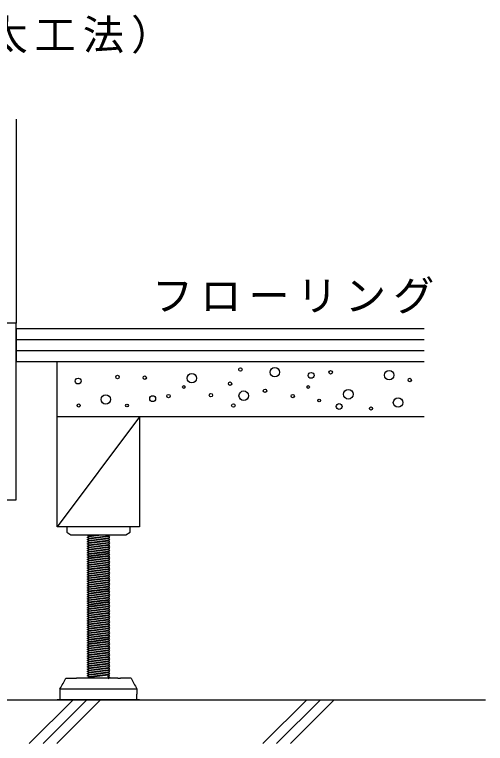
# Model space of a CAD drawing. Units: millimetres, scale not verified. Extents: x -688 to 687, y -487 to 475.
# Drawn here: x 238.5 to 409.9, y -53.2 to 212.3 of the extents above; entities that cross this region are included whole.
import ezdxf

# ---------------------------------------------------------------- set-up
doc = ezdxf.new("R2010")
doc.units = ezdxf.units.MM
doc.header["$LTSCALE"] = 5
for name, color, linetype in [('1-0_中心線', 7, 'Continuous'), ('1-1_中線', 6, 'Continuous'), ('1-2_太線１', 7, 'Continuous')]:
    doc.layers.add(name, color=color, linetype=linetype)
doc.styles.add('ＭＳ ゴシック', font='')
doc.styles.get('ＭＳ ゴシック').set_extended_font_data('MS Gothic')

msp = doc.modelspace()

# ---------------------------------------------------------------- linework, layer by layer
at = {"layer": '1-0_中心線'}
for p, q in [((239.012, 35.53), (239.012, 99.878)), ((387.542, 85.78), (239.012, 85.78))]:
    msp.add_line(p, q, dxfattribs=at)
at = {"layer": '1-1_中線'}
msp.add_lwpolyline([(249.012, 85.78), (239.012, 85.78), (239.012, 97.78)], dxfattribs=at)
at = {"layer": '1-2_太線１'}
for p, q in [((239.012, 174.149), (239.012, 99.878)), ((239.012, 97.78), (239.012, 85.78)), ((387.542, 97.78), (239.012, 97.78)), ((387.542, 93.78), (239.012, 93.78)), ((387.542, 89.78), (239.012, 89.78)), ((387.542, 85.78), (254.012, 85.78)), ((254.012, 65.78), (254.012, 85.78)), ((387.542, 65.78), (254.012, 65.78)), ((284.012, 65.78), (254.012, 65.78)), ((191.237, 35.53), (239.012, 35.53)), ((257.512, 25.78), (257.512, 23.78)), ((280.512, 23.78), (280.512, 25.78)), ((264.862, 21.88), (265.512, 22.18)), ((265.512, 21.58), (264.862, 21.88)), ((264.862, 21.08), (265.512, 21.38)), ((265.512, 22.38), (268.623, 22.78)), ((265.512, 22.18), (270.178, 22.78)), ((265.512, 22.18), (265.512, 22.38)), ((265.512, 21.38), (272.512, 22.28)), ((265.512, 20.58), (272.512, 21.48)), ((272.512, 22.48), (273.162, 22.78)), ((272.512, 22.28), (272.512, 22.48)), ((273.162, 21.98), (272.512, 22.28)), ((272.512, 21.68), (273.162, 21.98)), ((272.512, 21.48), (272.512, 21.68)), ((273.162, 21.18), (272.512, 21.48)), ((265.512, 20.78), (264.862, 21.08)), ((264.862, 20.28), (265.512, 20.58)), ((265.512, 19.98), (264.862, 20.28)), ((264.862, 19.48), (265.512, 19.78)), ((265.512, 19.18), (264.862, 19.48)), ((264.862, 18.68), (265.512, 18.98)), ((265.512, 18.38), (264.862, 18.68)), ((265.512, 19.78), (272.512, 20.68)), ((265.512, 18.98), (272.512, 19.88)), ((265.512, 18.18), (272.512, 19.08)), ((272.512, 20.88), (273.162, 21.18)), ((272.512, 20.68), (272.512, 20.88)), ((273.162, 20.38), (272.512, 20.68)), ((272.512, 20.08), (273.162, 20.38)), ((272.512, 19.88), (272.512, 20.08)), ((273.162, 19.58), (272.512, 19.88)), ((272.512, 19.28), (273.162, 19.58)), ((272.512, 19.08), (272.512, 19.28)), ((273.162, 18.78), (272.512, 19.08)), ((272.512, 18.48), (273.162, 18.78)), ((264.862, 17.88), (265.512, 18.18)), ((265.512, 17.58), (264.862, 17.88)), ((264.862, 17.08), (265.512, 17.38)), ((265.512, 16.78), (264.862, 17.08)), ((264.862, 16.28), (265.512, 16.58)), ((265.512, 15.98), (264.862, 16.28)), ((265.512, 17.38), (272.512, 18.28)), ((265.512, 16.58), (272.512, 17.48)), ((265.512, 15.78), (272.512, 16.68)), ((272.512, 18.28), (272.512, 18.48)), ((273.162, 17.98), (272.512, 18.28)), ((272.512, 17.68), (273.162, 17.98)), ((272.512, 17.48), (272.512, 17.68)), ((273.162, 17.18), (272.512, 17.48)), ((272.512, 16.88), (273.162, 17.18)), ((272.512, 16.68), (272.512, 16.88)), ((273.162, 16.38), (272.512, 16.68)), ((272.512, 16.08), (273.162, 16.38)), ((272.512, 15.88), (272.512, 16.08)), ((264.862, 14.68), (265.512, 14.98)), ((265.512, 14.38), (264.862, 14.68)), ((264.862, 13.88), (265.512, 14.18)), ((265.512, 13.58), (264.862, 13.88)), ((264.862, 13.08), (265.512, 13.38)), ((265.512, 14.98), (272.512, 15.88)), ((265.512, 14.18), (272.512, 15.08)), ((265.512, 13.38), (272.512, 14.28)), ((265.512, 12.58), (272.512, 13.48)), ((273.162, 15.58), (272.512, 15.88)), ((272.512, 15.28), (273.162, 15.58)), ((272.512, 15.08), (272.512, 15.28)), ((273.162, 14.78), (272.512, 15.08)), ((272.512, 14.48), (273.162, 14.78)), ((272.512, 14.28), (272.512, 14.48)), ((273.162, 13.98), (272.512, 14.28)), ((272.512, 13.68), (273.162, 13.98)), ((272.512, 13.48), (272.512, 13.68)), ((273.162, 13.18), (272.512, 13.48)), ((265.512, 12.78), (264.862, 13.08)), ((264.862, 12.28), (265.512, 12.58)), ((265.512, 11.98), (264.862, 12.28)), ((264.862, 11.48), (265.512, 11.78)), ((265.512, 11.18), (264.862, 11.48)), ((264.862, 10.68), (265.512, 10.98)), ((265.512, 10.38), (264.862, 10.68)), ((265.512, 11.78), (272.512, 12.68)), ((265.512, 10.98), (272.512, 11.88)), ((265.512, 10.18), (272.512, 11.08)), ((272.512, 12.88), (273.162, 13.18)), ((272.512, 12.68), (272.512, 12.88)), ((273.162, 12.38), (272.512, 12.68)), ((272.512, 12.08), (273.162, 12.38)), ((272.512, 11.88), (272.512, 12.08)), ((273.162, 11.58), (272.512, 11.88)), ((272.512, 11.28), (273.162, 11.58)), ((272.512, 11.08), (272.512, 11.28)), ((273.162, 10.78), (272.512, 11.08)), ((272.512, 10.48), (273.162, 10.78)), ((264.862, 9.08), (265.512, 9.38)), ((265.512, 8.78), (264.862, 9.08)), ((264.862, 8.28), (265.512, 8.58)), ((265.512, 7.98), (264.862, 8.28)), ((265.512, 9.38), (272.512, 10.28)), ((265.512, 8.58), (272.512, 9.48)), ((265.512, 7.78), (272.512, 8.68)), ((272.512, 10.28), (272.512, 10.48)), ((273.162, 9.98), (272.512, 10.28)), ((272.512, 9.68), (273.162, 9.98)), ((272.512, 9.48), (272.512, 9.68)), ((273.162, 9.18), (272.512, 9.48)), ((272.512, 8.88), (273.162, 9.18)), ((272.512, 8.68), (272.512, 8.88)), ((273.162, 8.38), (272.512, 8.68)), ((272.512, 8.08), (273.162, 8.38)), ((272.512, 7.88), (272.512, 8.08)), ((264.862, 7.48), (265.512, 7.78)), ((265.512, 7.18), (264.862, 7.48)), ((264.862, 6.68), (265.512, 6.98)), ((265.512, 6.38), (264.862, 6.68)), ((264.862, 5.88), (265.512, 6.18)), ((265.512, 5.58), (264.862, 5.88)), ((264.862, 5.08), (265.512, 5.38)), ((265.512, 6.98), (272.512, 7.88)), ((265.512, 6.18), (272.512, 7.08)), ((265.512, 5.38), (272.512, 6.28)), ((265.512, 4.58), (272.512, 5.48)), ((273.162, 7.58), (272.512, 7.88)), ((272.512, 7.28), (273.162, 7.58)), ((272.512, 7.08), (272.512, 7.28)), ((273.162, 6.78), (272.512, 7.08)), ((272.512, 6.48), (273.162, 6.78)), ((272.512, 6.28), (272.512, 6.48)), ((273.162, 5.98), (272.512, 6.28)), ((272.512, 5.68), (273.162, 5.98)), ((272.512, 5.48), (272.512, 5.68)), ((273.162, 5.18), (272.512, 5.48)), ((265.512, 4.78), (264.862, 5.08)), ((264.862, 4.28), (265.512, 4.58)), ((265.512, 3.98), (264.862, 4.28)), ((264.862, 3.48), (265.512, 3.78)), ((265.512, 3.18), (264.862, 3.48)), ((264.862, 2.68), (265.512, 2.98)), ((265.512, 2.38), (264.862, 2.68)), ((265.512, 3.78), (272.512, 4.68)), ((265.512, 2.98), (272.512, 3.88)), ((265.512, 2.18), (272.512, 3.08)), ((272.512, 4.88), (273.162, 5.18)), ((272.512, 4.68), (272.512, 4.88)), ((273.162, 4.38), (272.512, 4.68)), ((272.512, 4.08), (273.162, 4.38)), ((272.512, 3.88), (272.512, 4.08)), ((273.162, 3.58), (272.512, 3.88)), ((272.512, 3.28), (273.162, 3.58)), ((272.512, 3.08), (272.512, 3.28)), ((273.162, 2.78), (272.512, 3.08)), ((272.512, 2.48), (273.162, 2.78)), ((264.862, 1.88), (265.512, 2.18)), ((265.512, 1.58), (264.862, 1.88)), ((264.862, 1.08), (265.512, 1.38)), ((265.512, 0.78), (264.862, 1.08)), ((264.862, 0.28), (265.512, 0.58)), ((265.512, -0.02), (264.862, 0.28)), ((265.512, 1.38), (272.512, 2.28)), ((265.512, 0.58), (272.512, 1.48)), ((265.512, -0.22), (272.512, 0.68)), ((272.512, 2.28), (272.512, 2.48)), ((273.162, 1.98), (272.512, 2.28)), ((272.512, 1.68), (273.162, 1.98)), ((272.512, 1.48), (272.512, 1.68)), ((273.162, 1.18), (272.512, 1.48)), ((272.512, 0.88), (273.162, 1.18)), ((272.512, 0.68), (272.512, 0.88)), ((273.162, 0.38), (272.512, 0.68)), ((272.512, 0.08), (273.162, 0.38)), ((272.512, -0.12), (272.512, 0.08)), ((264.862, -0.52), (265.512, -0.22)), ((265.512, -0.82), (264.862, -0.52)), ((264.862, -1.32), (265.512, -1.02)), ((265.512, -1.62), (264.862, -1.32)), ((264.862, -2.12), (265.512, -1.82)), ((265.512, -2.42), (264.862, -2.12)), ((264.862, -2.92), (265.512, -2.62)), ((265.512, -1.02), (272.512, -0.12)), ((265.512, -1.82), (272.512, -0.92)), ((265.512, -2.62), (272.512, -1.72)), ((265.512, -3.42), (272.512, -2.52)), ((273.162, -0.42), (272.512, -0.12)), ((272.512, -0.72), (273.162, -0.42)), ((272.512, -0.92), (272.512, -0.72)), ((273.162, -1.22), (272.512, -0.92)), ((272.512, -1.52), (273.162, -1.22)), ((272.512, -1.72), (272.512, -1.52)), ((273.162, -2.02), (272.512, -1.72)), ((272.512, -2.32), (273.162, -2.02)), ((272.512, -2.52), (272.512, -2.32)), ((273.162, -2.82), (272.512, -2.52)), ((265.512, -3.22), (264.862, -2.92)), ((264.862, -3.72), (265.512, -3.42)), ((265.512, -4.02), (264.862, -3.72)), ((264.862, -4.52), (265.512, -4.22)), ((265.512, -4.82), (264.862, -4.52)), ((264.862, -5.32), (265.512, -5.02)), ((265.512, -4.22), (272.512, -3.32)), ((265.512, -4.82), (272.512, -3.92)), ((265.512, -5.02), (265.512, -4.82)), ((265.512, -5.82), (272.512, -4.92)), ((272.512, -3.12), (273.162, -2.82)), ((272.512, -3.32), (272.512, -3.12)), ((273.162, -3.62), (272.512, -3.32)), ((272.512, -3.92), (273.162, -3.62)), ((273.162, -4.42), (272.512, -4.12)), ((272.512, -4.72), (273.162, -4.42)), ((272.512, -4.92), (272.512, -4.72)), ((273.162, -5.22), (272.512, -4.92)), ((272.512, -5.52), (273.162, -5.22)), ((265.512, -5.62), (264.862, -5.32)), ((264.862, -6.12), (265.512, -5.82)), ((265.512, -6.42), (264.862, -6.12)), ((264.862, -6.92), (265.512, -6.62)), ((265.512, -7.22), (264.862, -6.92)), ((264.862, -7.72), (265.512, -7.42)), ((265.512, -8.02), (264.862, -7.72)), ((265.512, -6.62), (272.512, -5.72)), ((265.512, -7.42), (272.512, -6.52)), ((265.512, -8.22), (272.512, -7.32)), ((272.512, -5.72), (272.512, -5.52)), ((273.162, -6.02), (272.512, -5.72)), ((272.512, -6.32), (273.162, -6.02)), ((272.512, -6.52), (272.512, -6.32)), ((273.162, -6.82), (272.512, -6.52)), ((272.512, -7.12), (273.162, -6.82)), ((272.512, -7.32), (272.512, -7.12)), ((273.162, -7.62), (272.512, -7.32)), ((272.512, -7.92), (273.162, -7.62)), ((272.512, -8.12), (272.512, -7.92)), ((264.862, -8.52), (265.512, -8.22)), ((265.512, -8.82), (264.862, -8.52)), ((264.862, -9.32), (265.512, -9.02)), ((265.512, -9.62), (264.862, -9.32)), ((264.862, -10.12), (265.512, -9.82)), ((265.512, -10.42), (264.862, -10.12)), ((265.512, -9.02), (272.512, -8.12)), ((265.512, -9.82), (272.512, -8.92)), ((265.512, -10.62), (272.512, -9.72)), ((265.512, -11.42), (272.512, -10.52)), ((273.162, -8.42), (272.512, -8.12)), ((272.512, -8.72), (273.162, -8.42)), ((272.512, -8.92), (272.512, -8.72)), ((273.162, -9.22), (272.512, -8.92)), ((272.512, -9.52), (273.162, -9.22)), ((272.512, -9.72), (272.512, -9.52)), ((273.162, -10.02), (272.512, -9.72)), ((272.512, -10.32), (273.162, -10.02)), ((272.512, -10.52), (272.512, -10.32)), ((273.162, -10.82), (272.512, -10.52)), ((264.862, -10.92), (265.512, -10.62)), ((265.512, -11.22), (264.862, -10.92)), ((264.862, -11.72), (265.512, -11.42)), ((265.512, -12.02), (264.862, -11.72)), ((264.862, -12.52), (265.512, -12.22)), ((265.512, -12.82), (264.862, -12.52)), ((264.862, -13.32), (265.512, -13.02)), ((265.512, -12.22), (272.512, -11.32)), ((265.512, -13.02), (272.512, -12.12)), ((265.512, -13.82), (272.512, -12.92)), ((272.512, -11.12), (273.162, -10.82)), ((272.512, -11.32), (272.512, -11.12)), ((273.162, -11.62), (272.512, -11.32)), ((272.512, -11.92), (273.162, -11.62)), ((272.512, -12.12), (272.512, -11.92)), ((273.162, -12.42), (272.512, -12.12)), ((272.512, -12.72), (273.162, -12.42)), ((272.512, -12.92), (272.512, -12.72)), ((273.162, -13.22), (272.512, -12.92)), ((272.512, -13.52), (273.162, -13.22)), ((265.512, -13.62), (264.862, -13.32)), ((264.862, -14.12), (265.512, -13.82)), ((265.512, -14.42), (264.862, -14.12)), ((264.862, -14.92), (265.512, -14.62)), ((265.512, -15.22), (264.862, -14.92)), ((264.862, -15.72), (265.512, -15.42)), ((265.512, -16.02), (264.862, -15.72)), ((265.512, -14.62), (272.512, -13.72)), ((265.512, -15.42), (272.512, -14.52)), ((265.512, -16.22), (272.512, -15.32)), ((265.512, -16.82), (272.512, -15.92)), ((272.512, -13.72), (272.512, -13.52)), ((273.162, -14.02), (272.512, -13.72)), ((272.512, -14.32), (273.162, -14.02)), ((272.512, -14.52), (272.512, -14.32)), ((273.162, -14.82), (272.512, -14.52)), ((272.512, -15.12), (273.162, -14.82)), ((272.512, -15.32), (272.512, -15.12)), ((273.162, -15.62), (272.512, -15.32)), ((272.512, -15.92), (273.162, -15.62)), ((264.862, -16.52), (265.512, -16.22)), ((265.512, -16.82), (264.862, -16.52)), ((264.862, -17.32), (265.512, -17.02)), ((265.512, -17.62), (264.862, -17.32)), ((264.862, -18.12), (265.512, -17.82)), ((265.512, -18.42), (264.862, -18.12)), ((265.512, -17.02), (265.512, -16.82)), ((265.512, -17.82), (272.512, -16.92)), ((265.512, -18.62), (272.512, -17.72)), ((265.512, -19.42), (272.512, -18.52)), ((273.162, -16.42), (272.512, -16.12)), ((272.512, -16.72), (273.162, -16.42)), ((272.512, -16.92), (272.512, -16.72)), ((273.162, -17.22), (272.512, -16.92)), ((272.512, -17.52), (273.162, -17.22)), ((272.512, -17.72), (272.512, -17.52)), ((273.162, -18.02), (272.512, -17.72)), ((272.512, -18.32), (273.162, -18.02)), ((272.512, -18.52), (272.512, -18.32)), ((273.162, -18.82), (272.512, -18.52)), ((264.862, -18.92), (265.512, -18.62)), ((265.512, -19.22), (264.862, -18.92)), ((264.862, -19.72), (265.512, -19.42)), ((265.512, -20.02), (264.862, -19.72)), ((264.862, -20.52), (265.512, -20.22)), ((265.512, -20.82), (264.862, -20.52)), ((264.862, -21.32), (265.512, -21.02)), ((265.512, -20.22), (272.512, -19.32)), ((265.512, -21.02), (272.512, -20.12)), ((265.512, -21.82), (272.512, -20.92)), ((272.512, -19.12), (273.162, -18.82)), ((272.512, -19.32), (272.512, -19.12)), ((273.162, -19.62), (272.512, -19.32)), ((272.512, -19.92), (273.162, -19.62)), ((272.512, -20.12), (272.512, -19.92)), ((273.162, -20.42), (272.512, -20.12)), ((272.512, -20.72), (273.162, -20.42)), ((272.512, -20.92), (272.512, -20.72)), ((273.162, -21.22), (272.512, -20.92)), ((272.512, -21.52), (273.162, -21.22)), ((265.512, -21.62), (264.862, -21.32)), ((264.862, -22.12), (265.512, -21.82)), ((265.512, -22.42), (264.862, -22.12)), ((264.862, -22.92), (265.512, -22.62)), ((265.512, -23.22), (264.862, -22.92)), ((264.862, -23.72), (265.512, -23.42)), ((265.512, -24.02), (264.862, -23.72)), ((265.512, -22.62), (272.512, -21.72)), ((265.512, -23.42), (272.512, -22.52)), ((265.512, -24.22), (272.512, -23.32)), ((272.512, -21.72), (272.512, -21.52)), ((273.162, -22.02), (272.512, -21.72)), ((272.512, -22.32), (273.162, -22.02)), ((272.512, -22.52), (272.512, -22.32)), ((273.162, -22.82), (272.512, -22.52)), ((272.512, -23.12), (273.162, -22.82)), ((272.512, -23.32), (272.512, -23.12)), ((273.162, -23.62), (272.512, -23.32)), ((272.512, -23.92), (273.162, -23.62)), ((264.862, -24.52), (265.512, -24.22)), ((265.512, -24.82), (264.862, -24.52)), ((264.862, -25.32), (265.512, -25.02)), ((264.862, -25.32), (265.512, -25.02)), ((265.512, -25.62), (264.862, -25.32)), ((265.512, -25.62), (264.862, -25.32)), ((264.862, -26.12), (265.512, -25.82)), ((264.862, -26.12), (265.512, -25.82)), ((265.512, -26.42), (264.862, -26.12)), ((265.512, -26.42), (264.862, -26.12)), ((265.512, -25.02), (272.512, -24.12)), ((265.512, -25.82), (272.512, -24.92)), ((265.512, -25.82), (272.512, -24.92)), ((265.512, -26.62), (272.512, -25.72)), ((265.512, -26.62), (272.512, -25.72)), ((265.512, -27.42), (272.512, -26.52)), ((265.512, -27.42), (272.512, -26.52)), ((272.512, -24.12), (272.512, -23.92)), ((273.162, -24.42), (272.512, -24.12)), ((272.512, -24.72), (273.162, -24.42)), ((272.512, -24.92), (272.512, -24.72)), ((273.162, -25.22), (272.512, -24.92)), ((272.512, -25.52), (273.162, -25.22)), ((272.512, -25.72), (272.512, -25.52)), ((272.512, -25.72), (272.512, -25.52)), ((273.162, -26.02), (272.512, -25.72)), ((273.162, -26.02), (272.512, -25.72)), ((272.512, -26.32), (273.162, -26.02)), ((272.512, -26.32), (273.162, -26.02)), ((272.512, -26.52), (272.512, -26.32)), ((272.512, -26.52), (272.512, -26.32)), ((273.162, -26.82), (272.512, -26.52)), ((273.162, -26.82), (272.512, -26.52)), ((264.862, -26.92), (265.512, -26.62)), ((264.862, -26.92), (265.512, -26.62)), ((265.512, -27.22), (264.862, -26.92)), ((265.512, -27.22), (264.862, -26.92)), ((264.862, -27.72), (265.512, -27.42)), ((264.862, -27.72), (265.512, -27.42)), ((265.512, -28.02), (264.862, -27.72)), ((265.512, -28.02), (264.862, -27.72)), ((264.862, -28.52), (265.512, -28.22)), ((265.512, -28.82), (264.862, -28.52)), ((264.862, -29.32), (265.512, -29.02)), ((265.512, -28.02), (272.512, -27.12)), ((265.512, -28.22), (272.512, -27.32)), ((265.512, -29.02), (272.512, -28.12)), ((267.067, -28.02), (272.512, -27.32)), ((271.734, -28.02), (272.512, -27.92)), ((272.512, -27.12), (273.162, -26.82)), ((272.512, -27.12), (273.162, -26.82)), ((272.512, -27.32), (272.512, -27.12)), ((272.512, -27.32), (272.512, -27.12)), ((273.162, -27.62), (272.512, -27.32)), ((273.162, -27.62), (272.512, -27.32)), ((272.512, -27.92), (273.162, -27.62)), ((272.512, -27.92), (273.162, -27.62)), ((272.512, -28.12), (272.512, -27.92)), ((272.512, -28.02), (272.512, -27.92)), ((273.162, -28.42), (272.512, -28.12)), ((272.512, -28.72), (273.162, -28.42)), ((272.512, -28.92), (272.512, -28.72)), ((273.162, -29.22), (272.512, -28.92)), ((257.092, -29.42), (261.012, -29.42)), ((262.012, -29.42), (261.012, -29.42)), ((276.012, -29.42), (262.012, -29.42)), ((272.512, -29.52), (273.162, -29.22)), ((276.012, -29.42), (277.012, -29.42)), ((280.931, -29.42), (277.012, -29.42)), ((255.012, -33.22), (255.012, -35.22)), ((255.012, -35.22), (255.012, -37.22)), ((283.012, -37.22), (283.012, -35.22)), ((187.037, -37.22), (409.857, -37.22)), ((259.764, -37.22), (243.83, -53.154)), ((248.83, -53.154), (264.764, -37.22)), ((253.83, -53.154), (269.764, -37.22)), ((284.012, -37.22), (254.012, -37.22)), ((344.798, -37.22), (328.864, -53.154)), ((333.864, -53.154), (349.798, -37.22)), ((338.864, -53.154), (354.798, -37.22))]:
    msp.add_line(p, q, dxfattribs=at)
for points in [[(239.012, 99.878), (208.037, 99.878), (208.037, 92.528), (204.887, 92.528), (204.887, 95.678), (191.237, 95.678)], [(284.012, 65.78), (254.012, 25.78), (254.012, 65.78)], [(284.012, 65.78), (284.012, 25.78), (254.012, 25.78)], [(257.512, 23.78), (259.012, 22.78), (279.012, 22.78), (280.512, 23.78)], [(265.512, 22.38), (264.862, 22.68), (265.078, 22.78)], [(265.512, 21.38), (265.512, 21.58), (272.512, 22.48)], [(265.512, 20.58), (265.512, 20.78), (272.512, 21.68)], [(265.512, 19.78), (265.512, 19.98), (272.512, 20.88)], [(265.512, 18.98), (265.512, 19.18), (272.512, 20.08)], [(265.512, 18.18), (265.512, 18.38), (272.512, 19.28)], [(265.512, 17.38), (265.512, 17.58), (272.512, 18.48)], [(265.512, 16.58), (265.512, 16.78), (272.512, 17.68)], [(265.512, 15.78), (265.512, 15.98), (272.512, 16.88)], [(265.512, 14.98), (265.512, 15.18), (272.512, 16.08)], [(265.512, 15.18), (264.862, 15.48), (265.512, 15.78)], [(265.512, 14.18), (265.512, 14.38), (272.512, 15.28)], [(265.512, 13.38), (265.512, 13.58), (272.512, 14.48)], [(265.512, 12.58), (265.512, 12.78), (272.512, 13.68)], [(265.512, 11.78), (265.512, 11.98), (272.512, 12.88)], [(265.512, 10.98), (265.512, 11.18), (272.512, 12.08)], [(265.512, 10.18), (265.512, 10.38), (272.512, 11.28)], [(265.512, 9.58), (264.862, 9.88), (265.512, 10.18)], [(265.512, 9.38), (265.512, 9.58), (272.512, 10.48)], [(265.512, 8.58), (265.512, 8.78), (272.512, 9.68)], [(265.512, 7.78), (265.512, 7.98), (272.512, 8.88)], [(265.512, 6.98), (265.512, 7.18), (272.512, 8.08)], [(265.512, 6.18), (265.512, 6.38), (272.512, 7.28)], [(265.512, 5.38), (265.512, 5.58), (272.512, 6.48)], [(265.512, 4.58), (265.512, 4.78), (272.512, 5.68)], [(265.512, 3.78), (265.512, 3.98), (272.512, 4.88)], [(265.512, 2.98), (265.512, 3.18), (272.512, 4.08)], [(265.512, 2.18), (265.512, 2.38), (272.512, 3.28)], [(265.512, 1.38), (265.512, 1.58), (272.512, 2.48)], [(265.512, 0.58), (265.512, 0.78), (272.512, 1.68)], [(265.512, -0.22), (265.512, -0.02), (272.512, 0.88)], [(265.512, -1.02), (265.512, -0.82), (272.512, 0.08)], [(265.512, -1.82), (265.512, -1.62), (272.512, -0.72)], [(265.512, -2.62), (265.512, -2.42), (272.512, -1.52)], [(265.512, -3.42), (265.512, -3.22), (272.512, -2.32)], [(265.512, -4.22), (265.512, -4.02), (272.512, -3.12)], [(265.512, -5.02), (272.512, -4.12), (272.512, -3.92)], [(265.512, -5.82), (265.512, -5.62), (272.512, -4.72)], [(265.512, -6.62), (265.512, -6.42), (272.512, -5.52)], [(265.512, -7.42), (265.512, -7.22), (272.512, -6.32)], [(265.512, -8.22), (265.512, -8.02), (272.512, -7.12)], [(265.512, -9.02), (265.512, -8.82), (272.512, -7.92)], [(265.512, -9.82), (265.512, -9.62), (272.512, -8.72)], [(265.512, -10.62), (265.512, -10.42), (272.512, -9.52)], [(265.512, -11.42), (265.512, -11.22), (272.512, -10.32)], [(265.512, -12.22), (265.512, -12.02), (272.512, -11.12)], [(265.512, -13.02), (265.512, -12.82), (272.512, -11.92)], [(265.512, -13.82), (265.512, -13.62), (272.512, -12.72)], [(265.512, -14.62), (265.512, -14.42), (272.512, -13.52)], [(265.512, -15.42), (265.512, -15.22), (272.512, -14.32)], [(265.512, -16.22), (265.512, -16.02), (272.512, -15.12)], [(265.512, -17.02), (272.512, -16.12), (272.512, -15.92)], [(265.512, -17.82), (265.512, -17.62), (272.512, -16.72)], [(265.512, -18.62), (265.512, -18.42), (272.512, -17.52)], [(265.512, -19.42), (265.512, -19.22), (272.512, -18.32)], [(265.512, -20.22), (265.512, -20.02), (272.512, -19.12)], [(265.512, -21.02), (265.512, -20.82), (272.512, -19.92)], [(265.512, -21.82), (265.512, -21.62), (272.512, -20.72)], [(265.512, -22.62), (265.512, -22.42), (272.512, -21.52)], [(265.512, -23.42), (265.512, -23.22), (272.512, -22.32)], [(265.512, -24.22), (265.512, -24.02), (272.512, -23.12)], [(265.512, -25.02), (265.512, -24.82), (272.512, -23.92)], [(265.512, -25.82), (265.512, -25.62), (272.512, -24.72)], [(265.512, -25.82), (265.512, -25.62), (272.512, -24.72)], [(265.512, -26.62), (265.512, -26.42), (272.512, -25.52), (273.162, -25.22)], [(265.512, -26.62), (265.512, -26.42), (272.512, -25.52)], [(265.512, -27.42), (265.512, -27.22), (272.512, -26.32)], [(265.512, -27.42), (265.512, -27.22), (272.512, -26.32)], [(265.512, -28.22), (265.512, -28.02), (272.512, -27.12)], [(265.512, -29.02), (265.512, -28.82), (272.512, -27.92)], [(255.012, -33.22), (283.012, -33.22), (283.012, -35.22)]]:
    msp.add_lwpolyline(points, dxfattribs=at)
for centre, radius in [((320.692, 83.029), 0.619), ((333.212, 82.036), 1.728), ((353.523, 81.997), 0.619), ((374.82, 80.967), 1.728), ((261.613, 78.819), 1.071), ((275.936, 80.303), 0.619), ((285.85, 80.048), 0.619), ((303.004, 79.85), 1.728), ((346.412, 80.886), 1.071), ((382.318, 79.196), 0.619), ((300.075, 76.664), 0.499), ((316.916, 77.862), 0.619), ((345.301, 76.664), 0.499), ((321.884, 73.49), 1.728), ((329.635, 75.279), 0.619), ((359.967, 73.997), 1.728), ((271.676, 72.111), 1.728), ((288.75, 72.413), 1.071), ((294.519, 73.331), 0.619), ((309.96, 73.689), 0.619), ((339.745, 73.331), 0.619), ((349.301, 71.775), 0.499), ((378.058, 71.004), 1.728), ((261.819, 69.923), 0.571), ((279.396, 69.923), 0.499), ((318.108, 69.913), 0.619), ((356.634, 69.553), 1.071), ((368.201, 68.816), 0.571)]:
    msp.add_circle(centre, radius, dxfattribs=at)
for centre, start, end in [((229.806, -16.951), 327.159, 335.44019), ((308.217, -16.951), 204.5598, 212.84099)]:
    msp.add_arc(centre, 30, start, end, dxfattribs=at)

# ---------------------------------------------------------------- texts
at = {"layer": '1-0_中心線', "char_height": 11, "attachment_point": 7, "style": 'ＭＳ ゴシック'}
for s, insert in [('\\T1.17;○掃き出しサッシ（K根太工法）', (43.915, 198.007)), ('\\T1.17;フローリング', (288.478, 103.382))]:
    msp.add_mtext(s, dxfattribs=dict(at, insert=insert))

doc.saveas('drawing.dxf')
